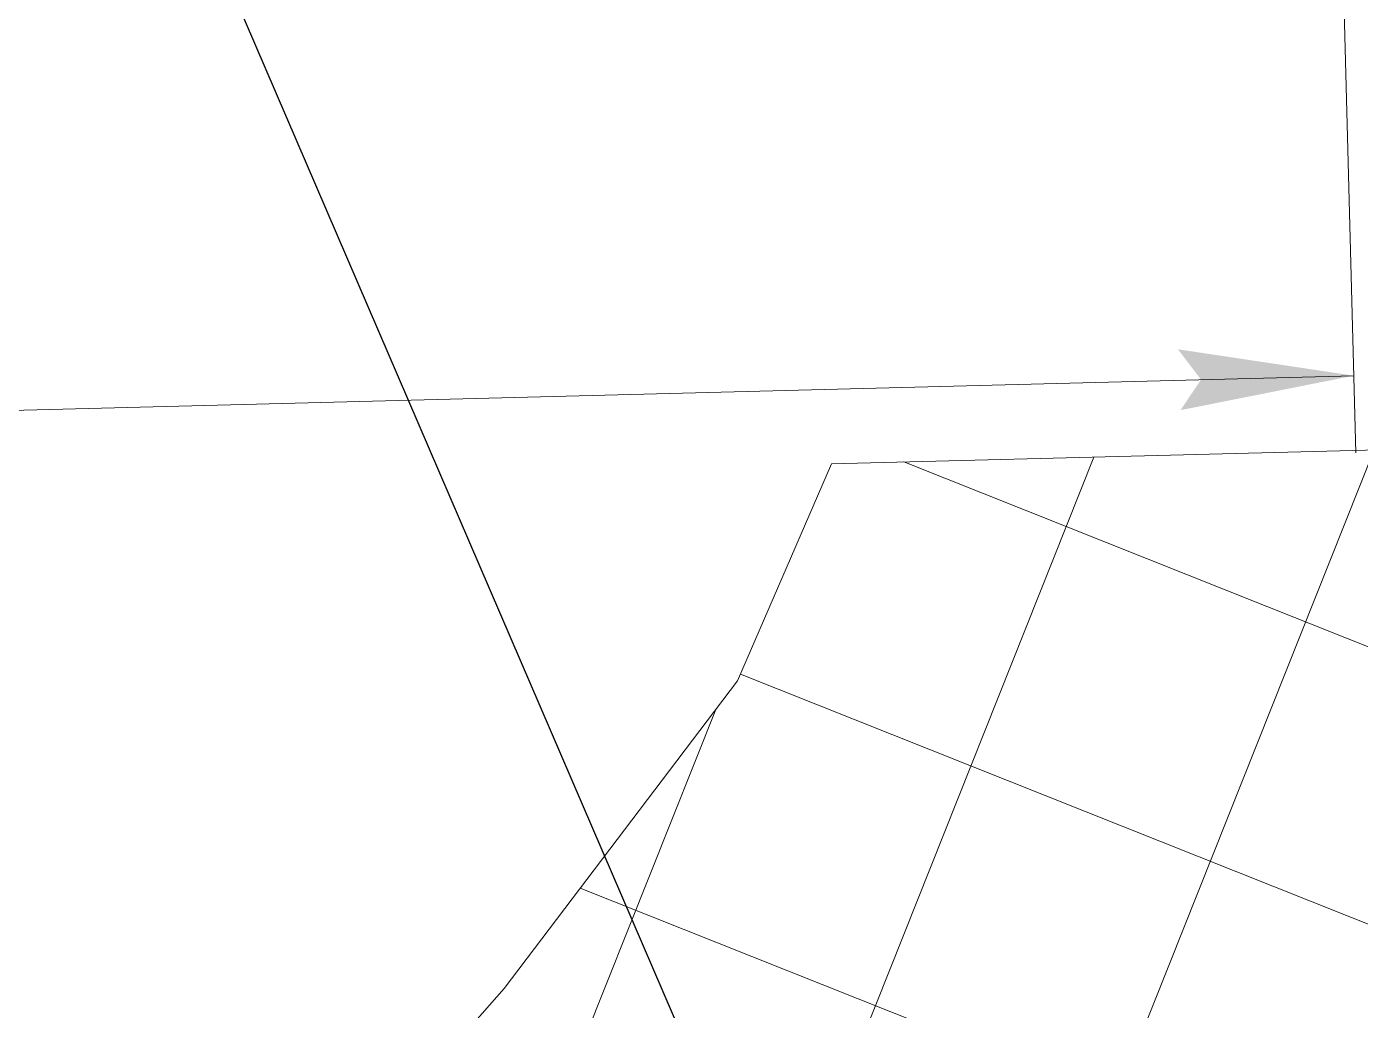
# Model space of a CAD drawing. Extents: x 2081963 to 2085386, y 738291 to 742228.
# Drawn here: x 2083343.6 to 2083395.3, y 741194 to 741232.1 of the extents above; entities that cross this region are included whole.
import ezdxf

# ---------------------------------------------------------------- set-up
doc = ezdxf.new("R2010")
doc.units = 0
doc.header["$MEASUREMENT"] = 0
for name, color, linetype, lineweight in [('Pattern 1', 5, 'Continuous', 30), ('Prop Dimension', 7, 'Continuous', 13), ('Prop Rem of Exist Asph Pvmt', 9, 'Continuous', 13), ('Prop Terminator CELL', 7, 'Continuous', 0)]:
    doc.layers.add(name, color=color, linetype=linetype, lineweight=lineweight)

# ---------------------------------------------------------------- blocks, each defined once
blk = doc.blocks.new('Terminator_3')
at = {"layer": 'Prop Terminator CELL', "color": 1, "linetype": 'Continuous', "lineweight": 0}
blk.add_solid([(-8.999982, 1.549997), (0, 0), (-7.899984, 0), (-9.049982, -1.599997)], dxfattribs=at)

msp = doc.modelspace()

# ---------------------------------------------------------------- hatches: boundary and pattern name
at = {"layer": 'Prop Rem of Exist Asph Pvmt'}
h = msp.add_hatch(dxfattribs=at)
h.set_pattern_fill('CROSSHATCH', style=0, pattern_type=2)
h.set_pattern_definition([(68.284, (2083417.428, 741134.795), (-9.2903, 3.70005), []), (338.284, (2083417.428, 741134.795), (3.70005, 9.2903), [])])
h.paths.add_polyline_path([(2083207.309, 741025.873), (2083218.876, 741034.078), (2083235.228, 741045.678), (2083274.527, 741076.878), (2083312.147, 741110.095), (2083347.877, 741143.611), (2083382.673, 741178.364), (2083396.026, 741192.947), (2083416.769, 741215.737), (2083417.257, 741216.263), (2083374.784, 741215.182), (2083371.149, 741206.762), (2083362.088, 741194.822), (2083347.94, 741178.733), (2083313.384, 741143.426), (2083277.11, 741110.647), (2083241.183, 741080.149), (2083201.148, 741050.282), (2083161.509, 741023.086), (2083118.868, 740996.068), (2083078.064, 740972.446), (2083037.917, 740950.971), (2082994.234, 740930.408), (2082962.025, 740917.023), (2082997.958, 740925.023), (2083042.961, 740943.475), (2083087.008, 740963.898), (2083131.337, 740986.274), (2083175.774, 741009.503)])

# ---------------------------------------------------------------- linework, layer by layer
at = {"layer": 'Pattern 1'}
msp.add_line((2083345.094, 741248.493), (2083503.21, 740881.07), dxfattribs=at)
at = {"layer": 'Prop Dimension', "color": 7, "linetype": 'Continuous', "lineweight": 13}
msp.add_line((2083393.915, 741262.23), (2083395.123, 741215.597), dxfattribs=at)
at = {"layer": 'Prop Dimension'}
msp.add_line((2083395.046, 741218.596), (2083195.113, 741213.416), dxfattribs=at)
at = {"layer": 'Prop Rem of Exist Asph Pvmt', "color": 7, "flags": 128}
msp.add_lwpolyline([(2083396.026, 741192.947), (2083416.769, 741215.737), (2083417.257, 741216.263), (2083374.784, 741215.182), (2083371.149, 741206.762), (2083362.088, 741194.822), (2083347.94, 741178.733)], dxfattribs=at)

# ---------------------------------------------------------------- block references
at = {"layer": 'Prop Terminator CELL', "color": 1, "linetype": 'Continuous', "lineweight": 0, "extrusion": (0, 0, -1), "xscale": 0.75, "yscale": 0.75, "zscale": 0.75, "rotation": 178.515671}
msp.add_blockref('Terminator_3', (-2083395.046, 741218.596), dxfattribs=at)

doc.saveas('drawing.dxf')
